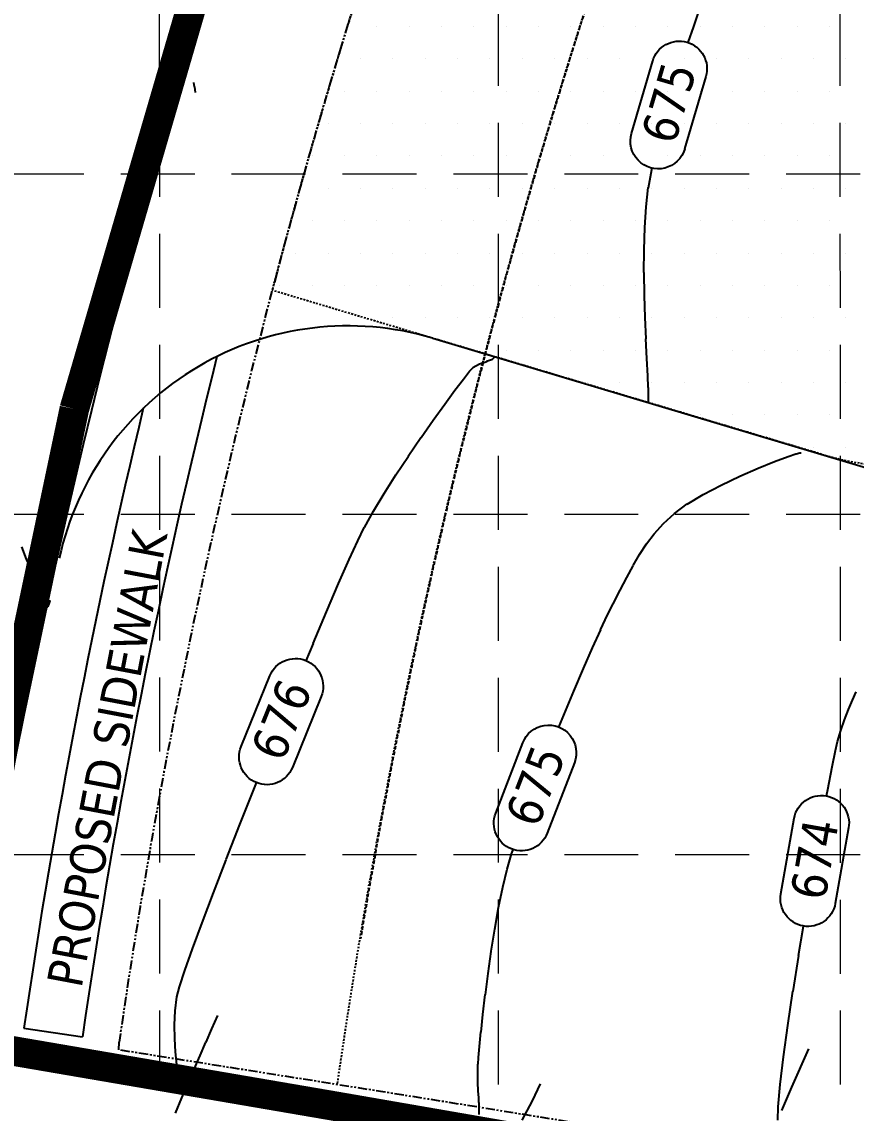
# Model space of a CAD drawing. Header units: inches. Extents: x 6967 to 7890, y 13663 to 15138.
# Drawn here: x 7097.4 to 7153.8, y 14130 to 14203.8 of the extents above; entities that cross this region are included whole.
import ezdxf

# ---------------------------------------------------------------- set-up
doc = ezdxf.new("R2010")
doc.units = ezdxf.units.IN
doc.header["$MEASUREMENT"] = 0
for name, pattern in [('DASHED', [0.75, 0.5, -0.25]), ('DASHED2', [0.375, 0.25, -0.125]), ('HIDDEN', [0.375, 0.25, -0.125]), ('XGWI003AR$0$HIDDEN2', [0.1875, 0.125, -0.0625]), ('xGWI003pt$0$HIDDEN2', [0.1875, 0.125, -0.0625]), ('xGWI003pt$0$PHANTOM2', [1.25, 0.625, -0.125, 0.125, -0.125, 0.125, -0.125])]:
    doc.linetypes.add(name, pattern=pattern)
for name, color, linetype in [('C-SITE-LSCP-STBK-N', 2, 'HIDDEN'), ('C-SITE-STBK-LSCP-N', 7, 'DASHED2'), ('EC', 35, 'Continuous'), ('GRID', 254, 'HIDDEN'), ('LIMITS OF DISTURBANCE', 1, 'HIDDEN'), ('PC', 35, 'Continuous'), ('V-ROAD-BACK-P', 2, 'Continuous'), ('XGWI003AR$0$C-PKNG-CURB-FACE-N', 4, 'Continuous'), ('XGWI003AR$0$C-PKNG-FIRE-HTCH-N', 2, 'Continuous'), ('XGWI003AR$0$C-PKNG-FIRE-N', 2, 'XGWI003AR$0$HIDDEN2'), ('XGWI003AR$0$C-SITE-WALK-N', 2, 'Continuous'), ('xGWI003pt$0$C-BNDY-E', 3, 'xGWI003pt$0$PHANTOM2'), ('xGWI003pt$0$C-ESMT-ELEC', 14, 'xGWI003pt$0$HIDDEN2')]:
    doc.layers.add(name, color=color, linetype=linetype)
doc.styles.add('L100', font='TAHOMA.TTF', dxfattribs={"height": 4})
doc.styles.add('L50', font='TAHOMA.TTF', dxfattribs={"height": 2})

msp = doc.modelspace()

# ---------------------------------------------------------------- linework, layer by layer
at = {"layer": 'C-SITE-LSCP-STBK-N', "color": 253}
msp.add_arc((7558.063, 14069.084), 443.751, 153.27139, 170.57301, dxfattribs=at)
at = {"layer": 'EC', "color": 35, "extrusion": (0.983382, 0.181547, 0), "elevation": 9568.803}
msp.add_lwpolyline([(12672.767, 676), (12673.07, 676)], dxfattribs=at)
at = {"layer": 'EC', "color": 35}
for points, elevation in [([(7109.157, 14198.978), (7109.094, 14199.359)], 676), ([(7097.724, 14167.446), (7097.404, 14168.274)], 676), ([(7097.871, 14167.098), (7097.724, 14167.446)], 676), ([(7098.434, 14166.184), (7098.467, 14166.369)], 676), ([(7098.496, 14165.917), (7098.434, 14166.184)], 676), ([(7098.968, 14164.33), (7098.808, 14164.813)], 676), ([(7099.07, 14164.127), (7098.968, 14164.33)], 676), ([(7099.229, 14164.424), (7099.164, 14164.239)], 676), ([(7099.304, 14164.658), (7099.294, 14164.632)], 676), ([(7109.059, 14132.965), (7109.462, 14133.884)], 676), ([(7149.473, 14131.751), (7150.628, 14134.348)], 674), ([(7108.228, 14131.03), (7108.649, 14132.017)], 676), ([(7131.247, 14129.522), (7131.93, 14130.835)], 675)]:
    msp.add_lwpolyline(points, dxfattribs=dict(at, elevation=elevation))
at = {"layer": 'EC', "color": 35, "extrusion": (0.721082, 0.69285, 0), "elevation": 14933.817}
msp.add_lwpolyline([(5297.553, 676), (5297.879, 676)], dxfattribs=at)
at = {"layer": 'EC', "color": 35, "extrusion": (-0.604082, -0.796922, 0), "elevation": -15577.718}
msp.add_lwpolyline([(-2901.018, 676), (-2901.321, 676)], dxfattribs=at)
at = {"layer": 'EC', "color": 35, "extrusion": (0.713093, 0.70107, 0), "elevation": 14993.603}
msp.add_lwpolyline([(5125.532, 676), (5125.727, 676)], dxfattribs=at)
at = {"layer": 'EC', "color": 35, "extrusion": (0.998629, -0.052337, 0), "elevation": 6347.308}
msp.add_lwpolyline([(14518.468, 676), (14518.639, 676)], dxfattribs=at)
at = {"layer": 'EC', "color": 35, "extrusion": (0.965146, 0.261713, 0), "elevation": 10558.494}
msp.add_lwpolyline([(11813.866, 676), (11814.4, 676)], dxfattribs=at)
at = {"layer": 'EC', "color": 35, "extrusion": (0.959517, 0.28165, 0), "elevation": 10800.944}
msp.add_lwpolyline([(11592.006, 676), (11592.619, 676)], dxfattribs=at)
at = {"layer": 'EC', "color": 35, "extrusion": (0.767247, -0.641352, 0), "elevation": -3637.451}
msp.add_lwpolyline([(15420.529, 676), (15420.384, 676)], dxfattribs=at)
at = {"layer": 'EC', "color": 35, "extrusion": (0.957223, -0.289352, 0), "elevation": 2697.038}
msp.add_lwpolyline([(15612.829, 676), (15612.685, 676)], dxfattribs=at)
at = {"layer": 'EC', "color": 35, "extrusion": (0.951307, -0.308245, 0), "elevation": 2387.438}
msp.add_lwpolyline([(15663.235, 676), (15663.16, 676)], dxfattribs=at)
at = {"layer": 'EC', "color": 35, "extrusion": (0.913127, -0.407674, 0), "elevation": 729.82}
msp.add_lwpolyline([(15806.353, 676), (15807.346, 676)], dxfattribs=at)
at = {"layer": 'EC', "color": 35, "extrusion": (0.913458, -0.406933, 0), "elevation": 742.648}
msp.add_lwpolyline([(15804.772, 676), (15805.756, 676)], dxfattribs=at)
at = {"layer": 'EC', "color": 35, "extrusion": (0.914372, -0.404875, 0), "elevation": 778.23}
msp.add_lwpolyline([(15802.072, 676), (15803.06, 676)], dxfattribs=at)
at = {"layer": 'EC', "color": 35, "extrusion": (0.917713, -0.397245, 0), "elevation": 909.829}
msp.add_lwpolyline([(15793.005, 676), (15794.038, 676)], dxfattribs=at)
at = {"layer": 'EC', "color": 35, "extrusion": (0.900097, -0.43569, 0), "elevation": 262.763}
msp.add_lwpolyline([(15826.429, 675), (15827.686, 675)], dxfattribs=at)
at = {"layer": 'EC', "color": 35, "extrusion": (0.920324, -0.391157, 0), "elevation": 1052.099}
msp.add_lwpolyline([(15800.64, 674), (15802.355, 674)], dxfattribs=at)
at = {"layer": 'EC', "color": 35, "extrusion": (0.92236, -0.386331, 0), "elevation": 1097.097}
msp.add_lwpolyline([(15778.901, 676), (15780.028, 676)], dxfattribs=at)
at = {"layer": 'GRID', "color": 252, "linetype": 'HIDDEN', "lineweight": 0, "ltscale": 20}
for p, q in [((7106.756, 13779.427), (7106.659, 15112.778)), ((7129.617, 13779.423), (7129.689, 15112.735)), ((7152.792, 13779.419), (7152.669, 15112.65)), ((6991.593, 14193.479), (7865.68, 14193.479)), ((6991.593, 14170.477), (7865.68, 14170.477)), ((6991.593, 14147.475), (7865.68, 14147.475))]:
    msp.add_line(p, q, dxfattribs=at)
at = {"layer": 'LIMITS OF DISTURBANCE', "linetype": 'DASHED', "ltscale": 25, "const_width": 2}
msp.add_lwpolyline([(7626.68, 14301.006), (7537.696, 14305.63), (7486.929, 14312.377), (7396.549, 14337.663), (7372.92, 14344.826), (7341.409, 14355.654), (7272.761, 14383.79), (7321.112, 14493.627), (7084.447, 14614.894), (7078.433, 14602.87), (7300.437, 14489.887), (7255.526, 14390.868), (7231.156, 14402.508, 0.426649), (7192.435, 14387.891), (7143.122, 14290.437, 0.055483), (7100.956, 14177.591), (7091.992, 14135.021), (7118.278, 14130.517), (7275.487, 14103.266), (7373.361, 14083.725), (7470.495, 14064.556), (7646.846, 14024.455)], format="xyb", dxfattribs=at)
at = {"layer": 'PC', "color": 25, "extrusion": (0.946371, -0.323082, 0), "elevation": 2170.899}
msp.add_lwpolyline([(15749.45, 675), (15750.955, 675)], dxfattribs=at)
at = {"layer": 'PC', "color": 25, "extrusion": (0.948801, -0.315875, 0), "elevation": 2290.618}
msp.add_lwpolyline([(15731.33, 675), (15732.484, 675)], dxfattribs=at)
at = {"layer": 'PC', "color": 25, "linetype": 'Continuous', "extrusion": (0.959836, -0.280562, 0)}
for points, elevation in [([(15628.866, 675), (15633.963, 675)], 2869), ([(15633.963, 675), (15628.866, 675)], 2872.742)]:
    msp.add_lwpolyline(points, dxfattribs=dict(at, elevation=elevation))
at = {"layer": 'PC', "color": 25, "extrusion": (0.983429, -0.181294, 0), "elevation": 4448.437}
msp.add_lwpolyline([(15251.754, 675), (15253.014, 675)], dxfattribs=at)
at = {"layer": 'PC', "color": 25, "extrusion": (0.973277, -0.229633, 0), "elevation": 3689.837}
msp.add_lwpolyline([(15454.065, 675), (15454.148, 675)], dxfattribs=at)
at = {"layer": 'PC', "color": 25}
for points, elevation in [([(7139.62, 14191.254), (7139.767, 14192.545)], 675), ([(7127.912, 14180.396), (7128.345, 14180.644)], 676), ([(7127.263, 14179.61), (7127.68, 14180.136)], 676), ([(7139.769, 14179.032), (7139.735, 14179.832)], 675), ([(7126.694, 14178.859), (7127.263, 14179.61)], 676), ([(7139.792, 14178.103), (7139.791, 14178.233)], 675), ([(7122.705, 14173.129), (7123.547, 14174.403)], 676), ([(7148.313, 14174.028), (7149.227, 14174.368)], 675), ([(7121.905, 14171.872), (7122.705, 14173.129)], 676), ([(7143.481, 14171.81), (7144.696, 14172.444)], 675), ([(7121.181, 14170.672), (7121.905, 14171.872)], 676), ([(7141.542, 14170.53), (7142.401, 14171.164)], 675), ([(7140.799, 14169.84), (7141.542, 14170.53)], 675), ([(7140.174, 14169.155), (7140.799, 14169.84)], 675), ([(7119.54, 14167.402), (7120.126, 14168.683)], 676), ([(7139.64, 14168.462), (7140.174, 14169.155)], 675), ([(7137.874, 14165.343), (7138.314, 14166.201)], 675), ([(7137.388, 14164.412), (7137.874, 14165.343)], 675), ([(7137.015, 14163.669), (7137.388, 14164.412)], 675), ([(7117.114, 14161.743), (7118.012, 14163.878)], 676), ([(7135.385, 14160.044), (7135.995, 14161.442)], 675), ([(7134.058, 14156.887), (7134.734, 14158.511)], 675), ([(7153.304, 14157.273), (7153.574, 14157.911)], 674), ([(7152.78, 14155.852), (7153.034, 14156.579)], 674), ([(7112.157, 14149.503), (7113.138, 14151.979)], 676), ([(7151.82, 14151.431), (7151.902, 14151.872)], 674), ([(7130.549, 14147.575), (7130.628, 14147.813)], 675), ([(7107.77, 14136.909), (7107.894, 14137.862)], 676), ([(7107.741, 14135.023), (7107.726, 14135.956)], 676), ([(7128.353, 14134.49), (7128.454, 14135.477)], 675), ([(7148.916, 14133.789), (7149.207, 14135.91)], 674), ([(7107.798, 14134.128), (7107.741, 14135.023)], 676), ([(7107.961, 14132.527), (7107.878, 14133.29)], 676), ([(7128.232, 14132.677), (7128.25, 14133.306)], 675), ([(7128.272, 14131.493), (7128.244, 14132.057)], 675), ([(7108.066, 14131.306), (7108.063, 14131.406)], 676), ([(7128.301, 14131.03), (7128.272, 14131.493)], 675)]:
    msp.add_lwpolyline(points, dxfattribs=dict(at, elevation=elevation))
at = {"layer": 'PC', "color": 25, "extrusion": (0.997968, -0.06371, 0), "elevation": 6220.991}
msp.add_lwpolyline([(14615.874, 675), (14617.289, 675)], dxfattribs=at)
at = {"layer": 'PC', "color": 25, "extrusion": (0.999601, -0.028247, 0), "elevation": 6735.86}
msp.add_lwpolyline([(14384.355, 675), (14385.85, 675)], dxfattribs=at)
at = {"layer": 'PC', "color": 25, "extrusion": (0.999998, -0.002172, 0), "elevation": 7108.647}
msp.add_lwpolyline([(14202.285, 675), (14203.824, 675)], dxfattribs=at)
at = {"layer": 'PC', "color": 25, "extrusion": (0.999852, 0.017196, 0), "elevation": 7382.388}
msp.add_lwpolyline([(14060.396, 675), (14061.939, 675)], dxfattribs=at)
at = {"layer": 'PC', "color": 25, "extrusion": (0.999507, 0.031402, 0), "elevation": 7581.436}
msp.add_lwpolyline([(13952.567, 675), (13954.075, 675)], dxfattribs=at)
at = {"layer": 'PC', "color": 25, "extrusion": (0.999149, 0.041236, 0), "elevation": 7718.365}
msp.add_lwpolyline([(13875.853, 675), (13877.288, 675)], dxfattribs=at)
at = {"layer": 'PC', "color": 25, "extrusion": (0.998902, 0.046851, 0), "elevation": 7796.227}
msp.add_lwpolyline([(13830.933, 675), (13832.256, 675)], dxfattribs=at)
at = {"layer": 'PC', "color": 25, "extrusion": (0.749891, -0.661561, 0), "elevation": -4035.417}
msp.add_lwpolyline([(15350.586, 676), (15350.815, 676)], dxfattribs=at)
at = {"layer": 'PC', "color": 25, "extrusion": (0.744685, -0.667416, 0), "elevation": -4156.169}
msp.add_lwpolyline([(15316.865, 676), (15317.213, 676)], dxfattribs=at)
at = {"layer": 'PC', "color": 25, "extrusion": (0.319697, -0.94752, 0), "elevation": -11157.526}
msp.add_lwpolyline([(11287.763, 676), (11288.276, 676)], dxfattribs=at)
at = {"layer": 'PC', "color": 25, "extrusion": (-0.332712, 0.943028, 0), "elevation": 11001.056}
msp.add_lwpolyline([(-11440.818, 676), (-11441.234, 676)], dxfattribs=at)
at = {"layer": 'PC', "color": 25, "extrusion": (0.998866, 0.047601, 0), "elevation": 7806.609}
msp.add_lwpolyline([(13823.904, 675), (13825.075, 675)], dxfattribs=at)
at = {"layer": 'PC', "color": 25, "extrusion": (0.999483, 0.032147, 0), "elevation": 7591.899}
msp.add_lwpolyline([(13941.669, 675), (13942.178, 675)], dxfattribs=at)
at = {"layer": 'PC', "color": 25, "extrusion": (0.805838, -0.592137, 0), "elevation": -2652.863}
msp.add_lwpolyline([(15644.671, 676), (15645.834, 676)], dxfattribs=at)
at = {"layer": 'PC', "color": 25, "extrusion": (0.999824, 0.018739, 0), "elevation": 7404.219}
msp.add_lwpolyline([(14041.953, 675), (14042.244, 675)], dxfattribs=at)
at = {"layer": 'PC', "color": 25, "extrusion": (0.812738, -0.58263, 0), "elevation": -2468.909}
msp.add_lwpolyline([(15673.422, 676), (15674.753, 676)], dxfattribs=at)
at = {"layer": 'PC', "color": 25, "extrusion": (0.819307, -0.573355, 0), "elevation": -2290.61}
msp.add_lwpolyline([(15699.023, 676), (15700.471, 676)], dxfattribs=at)
at = {"layer": 'PC', "color": 25, "extrusion": (0.826262, -0.563286, 0), "elevation": -2098.336}
msp.add_lwpolyline([(15724.363, 676), (15725.877, 676)], dxfattribs=at)
at = {"layer": 'PC', "color": 25, "extrusion": (0.316557, -0.948574, 0), "elevation": -11182.297}
msp.add_lwpolyline([(11268.558, 675), (11269.116, 675)], dxfattribs=at)
at = {"layer": 'PC', "color": 25, "extrusion": (0.263468, -0.964668, 0), "elevation": -11789.997}
msp.add_lwpolyline([(10631.685, 675), (10631.945, 675)], dxfattribs=at)
at = {"layer": 'PC', "color": 25, "extrusion": (0.138793, -0.990321, 0), "elevation": -13045.056}
msp.add_lwpolyline([(9048.137, 675), (9048.225, 675)], dxfattribs=at)
at = {"layer": 'PC', "color": 25, "extrusion": (-0.244933, -0.96954, 0), "elevation": -15494.162}
msp.add_lwpolyline([(3460.466, 675), (3460.484, 675)], dxfattribs=at)
at = {"layer": 'PC', "color": 25, "extrusion": (0.374194, -0.927351, 0), "elevation": -10469.437}
msp.add_lwpolyline([(11931.622, 675), (11932.826, 675)], dxfattribs=at)
at = {"layer": 'PC', "color": 25, "extrusion": (0.426388, -0.90454, 0), "elevation": -9773.13}
msp.add_lwpolyline([(12505.63, 675), (12507.031, 675)], dxfattribs=at)
at = {"layer": 'PC', "color": 25, "extrusion": (-0.398475, 0.917179, 0), "elevation": 10151.729}
msp.add_lwpolyline([(-12201.733, 675), (-12203.078, 675)], dxfattribs=at)
at = {"layer": 'PC', "color": 25, "extrusion": (0.51352, -0.858078, 0), "elevation": -8492.191}
msp.add_lwpolyline([(13405.912, 675), (13407.17, 675)], dxfattribs=at)
at = {"layer": 'PC', "color": 25, "extrusion": (0.872614, -0.488411, 0), "elevation": -707.065}
msp.add_lwpolyline([(15842.324, 676), (15843.586, 676)], dxfattribs=at)
at = {"layer": 'PC', "color": 25, "extrusion": (0.896548, -0.442946, 0), "elevation": 107.568}
msp.add_lwpolyline([(15856.74, 676), (15857.73, 676)], dxfattribs=at)
at = {"layer": 'PC', "color": 25, "extrusion": (0.835691, -0.5492, 0), "elevation": -1814.784}
msp.add_lwpolyline([(15760.691, 675), (15761.546, 675)], dxfattribs=at)
at = {"layer": 'PC', "color": 25, "extrusion": (0.915468, -0.402391, 0), "elevation": 816.875}
msp.add_lwpolyline([(15832.872, 676), (15834.641, 676)], dxfattribs=at)
at = {"layer": 'PC', "color": 25, "extrusion": (0.865856, -0.500293, 0), "elevation": -906.533}
msp.add_lwpolyline([(15838.043, 675), (15838.908, 675)], dxfattribs=at)
at = {"layer": 'PC', "color": 25, "extrusion": (0.883155, -0.469082, 0), "elevation": -340.867}
msp.add_lwpolyline([(15859.401, 675), (15860.303, 675)], dxfattribs=at)
at = {"layer": 'PC', "color": 25, "extrusion": (0.919204, -0.393781, 0), "elevation": 965.437}
msp.add_lwpolyline([(15822.435, 676), (15824.508, 676)], dxfattribs=at)
at = {"layer": 'PC', "color": 25, "extrusion": (0.905501, -0.424345, 0), "elevation": 452.294}
msp.add_lwpolyline([(15852.658, 675), (15853.767, 675)], dxfattribs=at)
at = {"layer": 'PC', "color": 25, "extrusion": (0.912094, -0.409982, 0), "elevation": 702.765}
msp.add_lwpolyline([(15842.191, 675), (15843.531, 675)], dxfattribs=at)
at = {"layer": 'PC', "color": 25, "extrusion": (0.923778, -0.382928, 0), "elevation": 1151.71}
msp.add_lwpolyline([(15806.386, 676), (15807.651, 676)], dxfattribs=at)
at = {"layer": 'PC', "color": 25, "extrusion": (0.920214, -0.391416, 0), "elevation": 1023.616}
msp.add_lwpolyline([(15821.507, 675), (15823.172, 675)], dxfattribs=at)
at = {"layer": 'PC', "color": 25, "linetype": 'Continuous', "extrusion": (0.926893, -0.375326, 0), "elevation": 1279.63}
msp.add_lwpolyline([(15789.359, 676), (15794.52, 676)], dxfattribs=at)
at = {"layer": 'PC', "color": 25, "extrusion": (0.911185, -0.411998, 0), "elevation": 685.193}
msp.add_lwpolyline([(15847.731, 674), (15848.344, 674)], dxfattribs=at)
at = {"layer": 'PC', "color": 25, "linetype": 'Continuous'}
for points, elevation in [([(7117.643, 14158.145), (7115.706, 14153.362)], 676), ([(7129.448, 14150.269), (7131.281, 14155.025)], 675), ([(7134.773, 14153.679), (7132.94, 14148.923)], 675)]:
    msp.add_lwpolyline(points, dxfattribs=dict(at, elevation=elevation))
at = {"layer": 'PC', "color": 25, "extrusion": (0.926412, -0.376511, 0), "elevation": 1278.848}
msp.add_lwpolyline([(15800.299, 675), (15801.164, 675)], dxfattribs=at)
at = {"layer": 'PC', "color": 25, "extrusion": (0.931894, -0.362731, 0), "elevation": 1530.845}
msp.add_lwpolyline([(15787.056, 674), (15787.801, 674)], dxfattribs=at)
at = {"layer": 'PC', "color": 25, "extrusion": (0.95787, -0.287201, 0), "elevation": 2785.86}
msp.add_lwpolyline([(15612.989, 674), (15613.757, 674)], dxfattribs=at)
at = {"layer": 'PC', "color": 25, "extrusion": (0.974981, -0.222289, 0), "elevation": 3827.079}
msp.add_lwpolyline([(15390.275, 674), (15390.904, 674)], dxfattribs=at)
at = {"layer": 'PC', "color": 25, "extrusion": (0.980059, -0.198706, 0), "elevation": 4197.216}
msp.add_lwpolyline([(15292.348, 674), (15293.478, 674)], dxfattribs=at)
at = {"layer": 'PC', "color": 25, "extrusion": (0.981955, -0.189117, 0), "elevation": 4346.489}
msp.add_lwpolyline([(15249.04, 674), (15250.592, 674)], dxfattribs=at)
at = {"layer": 'PC', "color": 25, "extrusion": (0.928294, -0.371847, 0), "elevation": 1340.711}
msp.add_lwpolyline([(15782.196, 676), (15782.571, 676)], dxfattribs=at)
at = {"layer": 'PC', "color": 25, "extrusion": (0.931271, -0.364327, 0), "elevation": 1468.293}
msp.add_lwpolyline([(15765.618, 676), (15768.175, 676)], dxfattribs=at)
at = {"layer": 'PC', "color": 25, "linetype": 'Continuous', "extrusion": (0.984854, -0.173388, 0)}
for points, elevation in [([(15170.07, 674), (15175.257, 674)], 4587.908), ([(15175.257, 674), (15170.07, 674)], 4591.65)]:
    msp.add_lwpolyline(points, dxfattribs=dict(at, elevation=elevation))
at = {"layer": 'PC', "color": 25, "extrusion": (0.958762, -0.284211, 0), "elevation": 2815.596}
msp.add_lwpolyline([(15589.603, 675), (15590.735, 675)], dxfattribs=at)
at = {"layer": 'PC', "color": 25, "extrusion": (0.933069, -0.359697, 0), "elevation": 1546.592}
msp.add_lwpolyline([(15755.738, 676), (15758.13, 676)], dxfattribs=at)
at = {"layer": 'PC', "color": 25, "extrusion": (0.971361, -0.237608, 0), "elevation": 3564.706}
msp.add_lwpolyline([(15434.282, 675), (15435.549, 675)], dxfattribs=at)
at = {"layer": 'PC', "color": 25, "extrusion": (0.979494, -0.201473, 0), "elevation": 4133.83}
msp.add_lwpolyline([(15290.288, 675), (15291.686, 675)], dxfattribs=at)
at = {"layer": 'PC', "color": 25, "extrusion": (0.935307, -0.353837, 0), "elevation": 1645.387}
msp.add_lwpolyline([(15743.558, 676), (15745.727, 676)], dxfattribs=at)
at = {"layer": 'PC', "color": 25, "extrusion": (0.984431, -0.17577, 0), "elevation": 4532.568}
msp.add_lwpolyline([(15175.385, 675), (15176.867, 675)], dxfattribs=at)
at = {"layer": 'PC', "color": 25, "extrusion": (0.938323, -0.34576, 0), "elevation": 1781.057}
msp.add_lwpolyline([(15726.9, 676), (15728.788, 676)], dxfattribs=at)
at = {"layer": 'PC', "color": 25, "extrusion": (0.987676, -0.15651, 0), "elevation": 4828.094}
msp.add_lwpolyline([(15082.446, 675), (15083.965, 675)], dxfattribs=at)
at = {"layer": 'PC', "color": 25, "extrusion": (0.986638, -0.162926, 0), "elevation": 4750.519}
msp.add_lwpolyline([(15116.621, 674), (15118.633, 674)], dxfattribs=at)
at = {"layer": 'PC', "color": 25, "extrusion": (0.942813, -0.333321, 0), "elevation": 1988.883}
msp.add_lwpolyline([(15700.422, 676), (15701.971, 676)], dxfattribs=at)
at = {"layer": 'PC', "color": 25, "extrusion": (0.989944, -0.14146, 0), "elevation": 5057.085}
msp.add_lwpolyline([(15005.709, 675), (15007.217, 675)], dxfattribs=at)
at = {"layer": 'PC', "color": 25, "extrusion": (0.987724, -0.156208, 0), "elevation": 4853.287}
msp.add_lwpolyline([(15081.481, 674), (15083.941, 674)], dxfattribs=at)
at = {"layer": 'PC', "color": 25, "extrusion": (0.950512, -0.310688, 0), "elevation": 2363.638}
msp.add_lwpolyline([(15647.24, 676), (15648.391, 676)], dxfattribs=at)
at = {"layer": 'PC', "color": 25, "extrusion": (0.991611, -0.129258, 0), "elevation": 5241.5}
msp.add_lwpolyline([(14940.84, 675), (14942.291, 675)], dxfattribs=at)
at = {"layer": 'PC', "color": 25, "extrusion": (0.967129, -0.254288, 0), "elevation": 3279.156}
msp.add_lwpolyline([(15480.583, 676), (15481.28, 676)], dxfattribs=at)
at = {"layer": 'PC', "color": 25, "extrusion": (0.992896, -0.118989, 0), "elevation": 5395.83}
msp.add_lwpolyline([(14884.454, 675), (14885.8, 675)], dxfattribs=at)
at = {"layer": 'PC', "color": 25, "extrusion": (0.989048, -0.147593, 0), "elevation": 4984.543}
msp.add_lwpolyline([(15036.271, 674), (15038.61, 674)], dxfattribs=at)
at = {"layer": 'PC', "color": 25, "extrusion": (0.998896, -0.04698, 0), "elevation": 6435.767}
msp.add_lwpolyline([(14454.27, 676), (14455.224, 676)], dxfattribs=at)
at = {"layer": 'PC', "color": 25, "extrusion": (0.993938, -0.109944, 0), "elevation": 5531.132}
msp.add_lwpolyline([(14833.514, 675), (14834.707, 675)], dxfattribs=at)
at = {"layer": 'PC', "color": 25, "extrusion": (0.995507, 0.094684, 0), "elevation": 8414.143}
msp.add_lwpolyline([(13396.791, 676), (13397.633, 676)], dxfattribs=at)
at = {"layer": 'PC', "color": 25, "extrusion": (0.995753, -0.092062, 0), "elevation": 5796.832}
msp.add_lwpolyline([(14729.972, 675), (14730.715, 675)], dxfattribs=at)
at = {"layer": 'PC', "color": 25, "extrusion": (0.996978, -0.077683, 0), "elevation": 6008.798}
msp.add_lwpolyline([(14644.338, 675), (14644.784, 675)], dxfattribs=at)
at = {"layer": 'PC', "color": 25, "extrusion": (0.992966, -0.118397, 0), "elevation": 5425.234}
msp.add_lwpolyline([(14878.921, 674), (14880.787, 674)], dxfattribs=at)
at = {"layer": 'PC', "color": 25, "extrusion": (0.994451, 0.105198, 0), "elevation": 8555.238}
msp.add_lwpolyline([(13305.819, 676), (13306.365, 676)], dxfattribs=at)
at = {"layer": 'PC', "color": 25, "extrusion": (0.999814, 0.019266, 0), "elevation": 7399.196}
msp.add_lwpolyline([(13992.098, 675), (13992.718, 675)], dxfattribs=at)
at = {"layer": 'PC', "color": 25, "extrusion": (0.996309, 0.085839, 0), "elevation": 8294.863}
msp.add_lwpolyline([(13469.313, 676), (13469.676, 676)], dxfattribs=at)
at = {"layer": 'PC', "color": 25, "extrusion": (0.995982, -0.08955, 0), "elevation": 5854.46}
msp.add_lwpolyline([(14713.809, 674), (14715.323, 674)], dxfattribs=at)
at = {"layer": 'PC', "color": 25, "extrusion": (0.998254, 0.059075, 0), "elevation": 7930.456}
msp.add_lwpolyline([(13686.821, 676), (13687.039, 676)], dxfattribs=at)
at = {"layer": 'PC', "color": 25, "extrusion": (0.998564, 0.053566, 0), "elevation": 7875.011}
msp.add_lwpolyline([(13728.59, 675), (13728.907, 675)], dxfattribs=at)
at = {"layer": 'PC', "color": 25, "extrusion": (0.999655, 0.026257, 0), "elevation": 7496.893}
for points in [[(13938.299, 675), (13938.672, 675)], [(13938.029, 675), (13938.299, 675)], [(13937.857, 675), (13938.029, 675)]]:
    msp.add_lwpolyline(points, dxfattribs=at)
at = {"layer": 'PC', "color": 25, "extrusion": (0.999184, -0.040401, 0), "elevation": 6571.841}
msp.add_lwpolyline([(14406.791, 674), (14407.699, 674)], dxfattribs=at)
at = {"layer": 'PC', "color": 25, "linetype": 'Continuous', "extrusion": (0, 0, -1)}
for centre, start, end in [((-7141.864, 14200.58, -675), 16.29376, 196.29376), ((-7140.434, 14195.688, -675), 196.29376, 16.29376), ((-7115.908, 14158.848, -676), 22.04446, 202.04446), ((-7133.027, 14154.352, -675), 21.08295, 201.08295), ((-7113.971, 14154.064, -676), 202.04446, 22.04446), ((-7151.471, 14149.592, -674), 9.98488, 189.98488), ((-7131.194, 14149.596, -675), 201.08295, 21.08295), ((-7150.572, 14144.484, -674), 189.98488, 9.98488)]:
    msp.add_arc(centre, 1.871, start, end, dxfattribs=at)
at = {"layer": 'V-ROAD-BACK-P', "color": 7}
msp.add_lwpolyline([(7092.401, 14126.504), (7093.788, 14135.643, -0.07691), (7139.491, 14279.744), (7193.107, 14385.534)], format="xyb", dxfattribs=at)
at = {"layer": 'XGWI003AR$0$C-PKNG-CURB-FACE-N', "color": 7}
msp.add_line((7125.187, 14182.369), (7158.695, 14172.37), dxfattribs=at)
msp.add_arc((7119.468, 14163.204), 20, 73.38552, 167.5579, dxfattribs=at)
at = {"layer": 'XGWI003AR$0$C-PKNG-FIRE-HTCH-N', "color": 255}
for p, q in [((7121.406, 14203.438), (7121.406, 14203.438)), ((7123.594, 14203.438), (7123.594, 14203.438)), ((7125.781, 14203.438), (7125.781, 14203.438)), ((7127.969, 14203.438), (7127.969, 14203.438)), ((7130.156, 14203.438), (7130.156, 14203.438)), ((7132.344, 14203.438), (7132.344, 14203.438)), ((7134.531, 14203.438), (7134.531, 14203.438)), ((7136.719, 14203.438), (7136.719, 14203.438)), ((7138.906, 14203.438), (7138.906, 14203.438)), ((7141.094, 14203.438), (7141.094, 14203.438)), ((7143.281, 14203.438), (7143.281, 14203.438)), ((7145.469, 14203.438), (7145.469, 14203.438)), ((7147.656, 14203.438), (7147.656, 14203.438)), ((7149.844, 14203.438), (7149.844, 14203.438)), ((7152.031, 14203.438), (7152.031, 14203.438)), ((7120.312, 14201.25), (7120.312, 14201.25)), ((7122.5, 14201.25), (7122.5, 14201.25)), ((7124.688, 14201.25), (7124.688, 14201.25)), ((7126.875, 14201.25), (7126.875, 14201.25)), ((7129.062, 14201.25), (7129.062, 14201.25)), ((7131.25, 14201.25), (7131.25, 14201.25)), ((7133.438, 14201.25), (7133.438, 14201.25)), ((7135.625, 14201.25), (7135.625, 14201.25)), ((7137.812, 14201.25), (7137.812, 14201.25)), ((7140, 14201.25), (7140, 14201.25)), ((7142.188, 14201.25), (7142.188, 14201.25)), ((7144.375, 14201.25), (7144.375, 14201.25)), ((7146.562, 14201.25), (7146.562, 14201.25)), ((7148.75, 14201.25), (7148.75, 14201.25)), ((7150.938, 14201.25), (7150.938, 14201.25)), ((7153.125, 14201.25), (7153.125, 14201.25)), ((7119.219, 14199.062), (7119.219, 14199.062)), ((7121.406, 14199.062), (7121.406, 14199.062)), ((7123.594, 14199.062), (7123.594, 14199.062)), ((7125.781, 14199.062), (7125.781, 14199.062)), ((7127.969, 14199.062), (7127.969, 14199.062)), ((7130.156, 14199.062), (7130.156, 14199.062)), ((7132.344, 14199.062), (7132.344, 14199.062)), ((7134.531, 14199.062), (7134.531, 14199.062)), ((7136.719, 14199.062), (7136.719, 14199.062)), ((7138.906, 14199.062), (7138.906, 14199.062)), ((7141.094, 14199.062), (7141.094, 14199.062)), ((7143.281, 14199.062), (7143.281, 14199.062)), ((7145.469, 14199.062), (7145.469, 14199.062)), ((7147.656, 14199.062), (7147.656, 14199.062)), ((7149.844, 14199.062), (7149.844, 14199.062)), ((7152.031, 14199.062), (7152.031, 14199.062)), ((7118.125, 14196.875), (7118.125, 14196.875)), ((7120.312, 14196.875), (7120.312, 14196.875)), ((7122.5, 14196.875), (7122.5, 14196.875)), ((7124.688, 14196.875), (7124.688, 14196.875)), ((7126.875, 14196.875), (7126.875, 14196.875)), ((7129.062, 14196.875), (7129.062, 14196.875)), ((7131.25, 14196.875), (7131.25, 14196.875)), ((7133.438, 14196.875), (7133.438, 14196.875)), ((7135.625, 14196.875), (7135.625, 14196.875)), ((7137.812, 14196.875), (7137.812, 14196.875)), ((7140, 14196.875), (7140, 14196.875)), ((7142.188, 14196.875), (7142.188, 14196.875)), ((7144.375, 14196.875), (7144.375, 14196.875)), ((7146.562, 14196.875), (7146.562, 14196.875)), ((7148.75, 14196.875), (7148.75, 14196.875)), ((7150.938, 14196.875), (7150.938, 14196.875)), ((7153.125, 14196.875), (7153.125, 14196.875)), ((7117.031, 14194.688), (7117.031, 14194.688)), ((7119.219, 14194.688), (7119.219, 14194.688)), ((7121.406, 14194.688), (7121.406, 14194.688)), ((7123.594, 14194.688), (7123.594, 14194.688)), ((7125.781, 14194.688), (7125.781, 14194.688)), ((7127.969, 14194.688), (7127.969, 14194.688)), ((7130.156, 14194.688), (7130.156, 14194.688)), ((7132.344, 14194.688), (7132.344, 14194.688)), ((7134.531, 14194.688), (7134.531, 14194.688)), ((7136.719, 14194.688), (7136.719, 14194.688)), ((7138.906, 14194.688), (7138.906, 14194.688)), ((7141.094, 14194.688), (7141.094, 14194.688)), ((7143.281, 14194.688), (7143.281, 14194.688)), ((7145.469, 14194.688), (7145.469, 14194.688)), ((7147.656, 14194.688), (7147.656, 14194.688)), ((7149.844, 14194.688), (7149.844, 14194.688)), ((7152.031, 14194.688), (7152.031, 14194.688)), ((7118.125, 14192.5), (7118.125, 14192.5)), ((7120.312, 14192.5), (7120.312, 14192.5)), ((7122.5, 14192.5), (7122.5, 14192.5)), ((7124.688, 14192.5), (7124.688, 14192.5)), ((7126.875, 14192.5), (7126.875, 14192.5)), ((7129.062, 14192.5), (7129.062, 14192.5)), ((7131.25, 14192.5), (7131.25, 14192.5)), ((7133.438, 14192.5), (7133.438, 14192.5)), ((7135.625, 14192.5), (7135.625, 14192.5)), ((7137.812, 14192.5), (7137.812, 14192.5)), ((7140, 14192.5), (7140, 14192.5)), ((7142.188, 14192.5), (7142.188, 14192.5)), ((7144.375, 14192.5), (7144.375, 14192.5)), ((7146.562, 14192.5), (7146.562, 14192.5)), ((7148.75, 14192.5), (7148.75, 14192.5)), ((7150.938, 14192.5), (7150.938, 14192.5)), ((7153.125, 14192.5), (7153.125, 14192.5)), ((7117.031, 14190.312), (7117.031, 14190.312)), ((7119.219, 14190.312), (7119.219, 14190.312)), ((7121.406, 14190.312), (7121.406, 14190.312)), ((7123.594, 14190.312), (7123.594, 14190.312)), ((7125.781, 14190.312), (7125.781, 14190.312)), ((7127.969, 14190.312), (7127.969, 14190.312)), ((7130.156, 14190.312), (7130.156, 14190.312)), ((7132.344, 14190.312), (7132.344, 14190.312)), ((7134.531, 14190.312), (7134.531, 14190.312)), ((7136.719, 14190.312), (7136.719, 14190.312)), ((7138.906, 14190.312), (7138.906, 14190.312)), ((7141.094, 14190.312), (7141.094, 14190.312)), ((7143.281, 14190.312), (7143.281, 14190.312)), ((7145.469, 14190.312), (7145.469, 14190.312)), ((7147.656, 14190.312), (7147.656, 14190.312)), ((7149.844, 14190.312), (7149.844, 14190.312)), ((7152.031, 14190.312), (7152.031, 14190.312)), ((7115.938, 14188.125), (7115.938, 14188.125)), ((7118.125, 14188.125), (7118.125, 14188.125)), ((7120.312, 14188.125), (7120.312, 14188.125)), ((7122.5, 14188.125), (7122.5, 14188.125)), ((7124.688, 14188.125), (7124.688, 14188.125)), ((7126.875, 14188.125), (7126.875, 14188.125)), ((7129.062, 14188.125), (7129.062, 14188.125)), ((7131.25, 14188.125), (7131.25, 14188.125)), ((7133.438, 14188.125), (7133.438, 14188.125)), ((7135.625, 14188.125), (7135.625, 14188.125)), ((7137.812, 14188.125), (7137.812, 14188.125)), ((7140, 14188.125), (7140, 14188.125)), ((7142.188, 14188.125), (7142.188, 14188.125)), ((7144.375, 14188.125), (7144.375, 14188.125)), ((7146.562, 14188.125), (7146.562, 14188.125)), ((7148.75, 14188.125), (7148.75, 14188.125)), ((7150.938, 14188.125), (7150.938, 14188.125)), ((7153.125, 14188.125), (7153.125, 14188.125)), ((7114.844, 14185.938), (7114.844, 14185.938)), ((7117.031, 14185.938), (7117.031, 14185.938)), ((7119.219, 14185.938), (7119.219, 14185.938)), ((7121.406, 14185.938), (7121.406, 14185.938)), ((7123.594, 14185.938), (7123.594, 14185.938)), ((7125.781, 14185.938), (7125.781, 14185.938)), ((7127.969, 14185.938), (7127.969, 14185.938)), ((7130.156, 14185.938), (7130.156, 14185.938)), ((7132.344, 14185.938), (7132.344, 14185.938)), ((7134.531, 14185.938), (7134.531, 14185.938)), ((7136.719, 14185.938), (7136.719, 14185.938)), ((7138.906, 14185.938), (7138.906, 14185.938)), ((7141.094, 14185.938), (7141.094, 14185.938)), ((7143.281, 14185.938), (7143.281, 14185.938)), ((7145.469, 14185.938), (7145.469, 14185.938)), ((7147.656, 14185.938), (7147.656, 14185.938)), ((7149.844, 14185.938), (7149.844, 14185.938)), ((7152.031, 14185.938), (7152.031, 14185.938)), ((7122.5, 14183.75), (7122.5, 14183.75)), ((7124.688, 14183.75), (7124.688, 14183.75)), ((7126.875, 14183.75), (7126.875, 14183.75)), ((7129.062, 14183.75), (7129.062, 14183.75)), ((7131.25, 14183.75), (7131.25, 14183.75)), ((7133.438, 14183.75), (7133.438, 14183.75)), ((7135.625, 14183.75), (7135.625, 14183.75)), ((7137.812, 14183.75), (7137.812, 14183.75)), ((7140, 14183.75), (7140, 14183.75)), ((7142.188, 14183.75), (7142.188, 14183.75)), ((7144.375, 14183.75), (7144.375, 14183.75)), ((7146.562, 14183.75), (7146.562, 14183.75)), ((7148.75, 14183.75), (7148.75, 14183.75)), ((7150.938, 14183.75), (7150.938, 14183.75)), ((7153.125, 14183.75), (7153.125, 14183.75)), ((7127.969, 14181.562), (7127.969, 14181.562)), ((7130.156, 14181.562), (7130.156, 14181.562)), ((7132.344, 14181.562), (7132.344, 14181.562)), ((7134.531, 14181.562), (7134.531, 14181.562)), ((7136.719, 14181.562), (7136.719, 14181.562)), ((7138.906, 14181.562), (7138.906, 14181.562)), ((7141.094, 14181.562), (7141.094, 14181.562)), ((7143.281, 14181.562), (7143.281, 14181.562)), ((7145.469, 14181.562), (7145.469, 14181.562)), ((7147.656, 14181.562), (7147.656, 14181.562)), ((7149.844, 14181.562), (7149.844, 14181.562)), ((7152.031, 14181.562), (7152.031, 14181.562)), ((7135.625, 14179.375), (7135.625, 14179.375)), ((7137.812, 14179.375), (7137.812, 14179.375)), ((7140, 14179.375), (7140, 14179.375)), ((7142.188, 14179.375), (7142.188, 14179.375)), ((7144.375, 14179.375), (7144.375, 14179.375)), ((7146.562, 14179.375), (7146.562, 14179.375)), ((7148.75, 14179.375), (7148.75, 14179.375)), ((7150.938, 14179.375), (7150.938, 14179.375)), ((7153.125, 14179.375), (7153.125, 14179.375)), ((7143.281, 14177.188), (7143.281, 14177.188)), ((7145.469, 14177.188), (7145.469, 14177.188)), ((7147.656, 14177.188), (7147.656, 14177.188)), ((7149.844, 14177.188), (7149.844, 14177.188)), ((7152.031, 14177.188), (7152.031, 14177.188)), ((7150.938, 14175), (7150.938, 14175)), ((7153.125, 14175), (7153.125, 14175))]:
    msp.add_line(p, q, dxfattribs=at)
at = {"layer": 'XGWI003AR$0$C-PKNG-FIRE-N', "color": 7}
msp.add_line((7151.496, 14174.518), (7114.33, 14185.608), dxfattribs=at)
for centre, radius, start, end in [((7559.18, 14068.524), 460, 161.50638, 165.2542), ((7157.215, 14193.683), 20, 253.38552, 342.70504)]:
    msp.add_arc(centre, radius, start, end, dxfattribs=at)
at = {"layer": 'XGWI003AR$0$C-SITE-WALK-N', "color": 7}
msp.add_line((7097.546, 14135.728), (7101.504, 14135.151), dxfattribs=at)
for radius, start, end in [(462.5, 165.90853, 171.7172), (466.5, 166.47382, 171.71719)]:
    msp.add_arc((7559.18, 14068.524), radius, start, end, dxfattribs=at)
at = {"layer": 'xGWI003pt$0$C-BNDY-E', "color": 253}
msp.add_line((7103.966, 14134.262), (7103.978, 14134.791), dxfattribs=at)
for centre, radius, start, end in [((7559.18, 14068.524), 460, 153.27169, 171.7172), ((6024.673, 7268.021), 6950.55, 76.3001428, 81.0668632)]:
    msp.add_arc(centre, radius, start, end, dxfattribs=at)
at = {"layer": 'xGWI003pt$0$C-ESMT-ELEC'}
msp.add_arc((7559.18, 14068.524), 445, 153.27169, 171.8087, dxfattribs=at)

# ---------------------------------------------------------------- texts
at = {"layer": 'C-SITE-STBK-LSCP-N', "style": 'L100'}
msp.add_text('PROPOSED SIDEWALK', height=2.4, rotation=79.26766, dxfattribs=at).set_placement((7101.432, 14138.377))
at = {"layer": 'PC', "color": 25, "char_height": 2.4, "width": 6.3006, "attachment_point": 1, "style": 'L50'}
for s, insert, rotation in [('\\fTahoma|b0|i0|c0|p34;\\W1.0000000000;\\T1.0000000000;\\o\\l675', (7139.236, 14196.038, 675), 73.70624), ('\\fTahoma|b0|i0|c0|p34;\\W1.0000000000;\\T1.0000000000;\\o\\l676', (7112.815, 14154.532, 676), 67.95554), ('\\fTahoma|b0|i0|c0|p34;\\W1.0000000000;\\T1.0000000000;\\o\\l675', (7130.03, 14150.045, 675), 68.91705), ('\\fTahoma|b0|i0|c0|p34;\\W1.0000000000;\\T1.0000000000;\\o\\l674', (7149.343, 14144.7, 674), 80.01512)]:
    msp.add_mtext(s, dxfattribs=dict(at, insert=insert, rotation=rotation))

doc.saveas('drawing.dxf')
